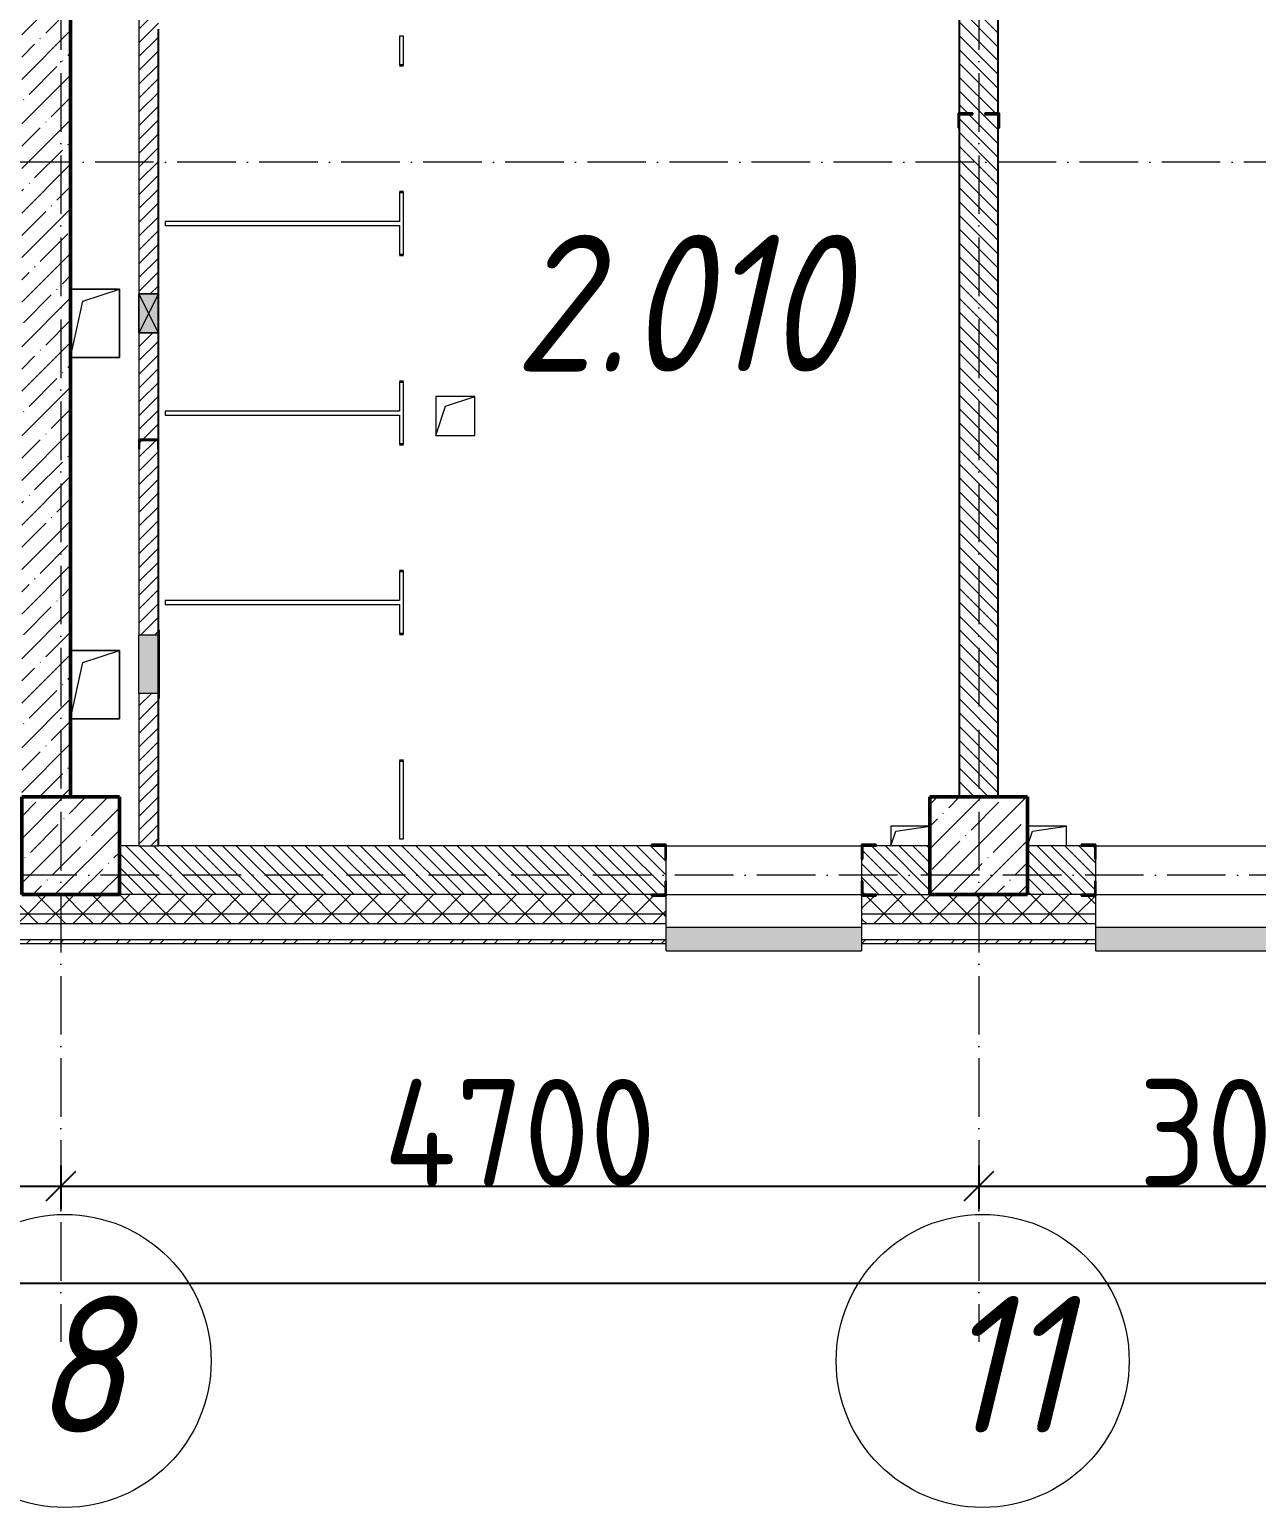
# Model space of a CAD drawing. Header units: millimetres. Extents: x -12989 to 629078, y -109036 to 555275.
# Drawn here: x 529658 to 535940, y 142829 to 150394 of the extents above; entities that cross this region are included whole.
import ezdxf

# ---------------------------------------------------------------- set-up
doc = ezdxf.new("R2010")
doc.units = ezdxf.units.MM
doc.linetypes.add('50_200_ШТРИХ_1Т_ш5_п1_п1_', pattern=[700, 500, -100, 0, -100])
for name, color, linetype, lineweight in [('A-____-____-DIMS', 7, 'Continuous', 9), ('A-DETL-GENF-OTLN', 7, 'Continuous', 9), ('A-DOOR-OPNG-MCUT', 7, 'Continuous', 35), ('A-FLOR-____-OTLN', 7, 'Continuous', 9), ('A-GENM-____-MCUT', 7, 'Continuous', 25), ('A-GENM-____-OTLN', 7, 'Continuous', 9), ('A-GENM-____-OTLN-1', 7, 'Continuous', 25), ('A-GLAZ-____-OTLN', 7, 'Continuous', 9), ('A-WALL-____-MCUT', 7, 'Continuous', 13), ('A-WALL-____-MCUT-1', 7, 'Continuous', 9), ('A-WALL-____-MCUT-2', 7, 'Continuous', 50), ('A-WALL-____-OTLN', 7, 'Continuous', 9), ('A-WALL-____-PATT-1', 7, 'Continuous', 9), ('A-WALL-FNSH-MCUT-1', 7, 'Continuous', 9), ('S-COLS-____-MCUT', 7, 'Continuous', 50), ('S-COLS-____-OTLN', 7, 'Continuous', 9), ('S-GRID-____-IDEN', 7, 'Continuous', 9), ('S-GRID-____-OTLN-1', 7, '50_200_ШТРИХ_1Т_ш5_п1_п1_', 9), ('Марки помещений', 7, 'Continuous', 9)]:
    doc.layers.add(name, color=color, linetype=linetype, lineweight=lineweight)
doc.layers.add('A-DOOR-____-OTLN-1', color=7, linetype='Continuous', lineweight=9, true_color=0xffffff)
doc.layers.add('A-GLAZ-____-OTLN-1', color=7, linetype='Continuous', lineweight=9, true_color=0xc0c0c0)
doc.styles.add('ISOCPEUR_I_2', font='isocpeui.ttf', dxfattribs={"width": 0.85, "height": 2.3})
doc.styles.add('ISOCPEUR_I_9', font='isocpeui.ttf', dxfattribs={"width": 0.9, "height": 250})
doc.styles.add('СПДС', font='isocpeur.ttf', dxfattribs={"width": 0.9})
doc.dimstyles.new('ISO-2_5_0_9К_БОЛЬШОЙ_ОСИ', dxfattribs={"dimscale": 304.8, "dimtxt": 248.995294, "dimasz": 0.492126, "dimexe": 0.393701, "dimexo": 0, "dimgap": 0, "dimtad": 1, "dimdec": 0, "dimzin": 0, "dimdsep": 46, "dimtxsty": 'ISOCPEUR_I_9', "dimblk1": 'OBLIQUE', "dimblk2": 'OBLIQUE', "dimsah": 1, "dimcen": 0.09, "dimdle": 0.393701, "dimazin": 0, "dimtfac": 1, "dimtdec": 4, "dimtix": 1, "dimtmove": 0, "dimatfit": 3, "dimfxl": 1, "dimtvp": 1, "dimtolj": 1, "dimtzin": 0, "dimarcsym": 2})
pattern_1 = [(135, (516567.8, 90784.41), (-35.35534, -35.35534), [])]
pattern_2 = [(45, (516567.8, 90784.41), (-70.71068, 70.71068), []), (135, (516567.8, 90784.41), (-70.71068, -70.71068), [])]

# ---------------------------------------------------------------- blocks, each defined once
blk = doc.blocks.new('BSC_Колонна _Прямоугольная - 500х500-V29-АР1_План отверстий 2 этажа в осях 1-64_Ю-ЯЯ')
at = {"layer": 'S-COLS-____-OTLN'}
h = blk.add_hatch(dxfattribs=at)
h.set_pattern_fill('FP_38', color=256, style=0, pattern_type=2)
h.set_pattern_definition([(45, (-17950, -55431.04), (-114.04925, 114.04925), []), (45, (-17835.95, -55431.04), (-114.04925, 114.04925), [201.613, -40.323, 3.353, -36.97])])
h.paths.add_polyline_path([(-250, -250), (250, -250), (250, 250), (-250, 250), (-250, 179.1)], flags=0)
at = {"layer": 'S-COLS-____-MCUT'}
for p, q in [((250, 250), (-250, 250)), ((-250, 250), (-250, -250)), ((250, -250), (250, 250)), ((-250, -250), (250, -250))]:
    blk.add_line(p, q, dxfattribs=at)
blk = doc.blocks.new('BSC_Колонна _Прямоугольная - 500х500-V59-АР1_План отверстий 2 этажа в осях 1-64_Ю-ЯЯ')
at = {"layer": 'S-COLS-____-OTLN'}
h = blk.add_hatch(dxfattribs=at)
h.set_pattern_fill('FP_70', color=256, style=0, pattern_type=2)
h.set_pattern_definition([(45, (-13300, -55431.04), (-114.04925, 114.04925), []), (45, (-13185.95, -55431.04), (-114.04925, 114.04925), [201.613, -40.323, 3.353, -36.97])])
h.paths.add_polyline_path([(-250, -250), (250, -250), (250, 250), (-250, 250), (-250, 179.1)], flags=0)
at = {"layer": 'S-COLS-____-MCUT'}
for p, q in [((250, 250), (-250, 250)), ((-250, 250), (-250, -250)), ((250, -250), (250, 250)), ((-250, -250), (250, -250))]:
    blk.add_line(p, q, dxfattribs=at)
blk = doc.blocks.new('DOR_ДУ_распашная__1Ст_Прямоугольная_ШЕР - Вн_650х2100h_Кабинки С_у-18405741-АР1_План отверстий 2 этажа в осях 1-64_Ю-ЯЯ')
at = {"layer": 'A-DOOR-OPNG-MCUT'}
for p, q in [((-325, -10), (-325, 10)), ((325, 10), (325, -10))]:
    blk.add_line(p, q, dxfattribs=at)
blk = doc.blocks.new('Фахверк_СКБ_Уголок - 250_2700-27497298-АР1_План отверстий 2 этажа в осях 1-64_Ю-ЯЯ')
at = {"layer": 'A-GENM-____-MCUT'}
for p, q in [((200, 181), (125, 181)), ((125, 181), (125, 106)), ((131, 106), (131, 175)), ((131, 175), (200, 175)), ((200, 175), (200, 181)), ((125, 106), (131, 106)), ((131, -6), (125, -6)), ((125, -6), (125, -81)), ((131, -75), (131, -6)), ((200, -75), (131, -75)), ((200, -81), (200, -75)), ((125, -81), (200, -81))]:
    blk.add_line(p, q, dxfattribs=at)
blk = doc.blocks.new('154_Фахверк_СКБ_Швеллер - Тип_100_3960-28331862-АР1_План отверстий 2 этажа в осях 1-64_Ю-ЯЯ')
at = {"layer": 'A-GENM-____-MCUT'}
for p, q in [((175, 50), (125, 50)), ((125, 50), (125, -50)), ((128, 47), (175, 47)), ((128, -47), (128, 47)), ((175, 47), (175, 50)), ((125, -50), (175, -50)), ((175, -47), (128, -47)), ((175, -50), (175, -47))]:
    blk.add_line(p, q, dxfattribs=at)
blk = doc.blocks.new('Фахверк_СКБ_Уголок - 200_3550-28267367-АР1_План отверстий 2 этажа в осях 1-64_Ю-ЯЯ')
at = {"layer": 'A-GENM-____-MCUT'}
for p, q in [((200, 156), (125, 156)), ((125, 156), (125, 81)), ((200, 150), (200, 156)), ((125, 81), (131, 81)), ((131, 81), (131, 150)), ((131, 150), (200, 150)), ((131, 19), (125, 19)), ((125, 19), (125, -56)), ((131, -50), (131, 19)), ((125, -56), (200, -56)), ((200, -50), (131, -50)), ((200, -56), (200, -50))]:
    blk.add_line(p, q, dxfattribs=at)
blk = doc.blocks.new('AR_Отверстие Ниша - Лючок-32402465-АР1_План отверстий 2 этажа в осях 1-64_Ю-ЯЯ')
at = {"layer": 'A-GLAZ-____-OTLN'}
blk.add_hatch(color=256, dxfattribs=at).paths.add_polyline_path([(150, 50), (-150, 50), (-150, -50), (150, -50)], flags=0)
for p, q in [((-150, 50), (150, 50)), ((-150, -50), (-150, 50)), ((150, 50), (150, -50)), ((150, -50), (-150, -50))]:
    blk.add_line(p, q, dxfattribs=at)
blk = doc.blocks.new('Л_Общий_Лючок - Лючок-29759562-АР1_План отверстий 2 этажа в осях 1-64_Ю-ЯЯ')
at = {"layer": 'A-GLAZ-____-OTLN-1'}
blk.add_hatch(color=256, dxfattribs=at).paths.add_polyline_path([(-24, -6), (324, -6), (324, 0), (-24, 0)], flags=0)
at = {"layer": 'A-GLAZ-____-OTLN'}
for p, q in [((-24, 0), (-24, -6)), ((324, 0), (324, -6)), ((-24, -6), (324, -6))]:
    blk.add_line(p, q, dxfattribs=at)
blk = doc.blocks.new('AR_Отверстие прямоугольное _в стене_ - AR_Отверстие прямоугольное _в стене__ВК-32402434-АР1_План отверстий 2 этажа в осях 1-64_Ю-ЯЯ')
at = {"layer": 'A-GLAZ-____-OTLN'}
blk.add_hatch(color=256, dxfattribs=at).paths.add_polyline_path([(100, 50), (-100, 50), (-100, -50), (100, -50)], flags=0)
at = {"layer": 'A-DETL-GENF-OTLN'}
for p, q in [((-100, -50), (-100, 50)), ((-100, 50), (100, 50)), ((100, 50), (-100, -50)), ((-100, 50), (100, -50)), ((100, 50), (-100, 50)), ((-100, 50), (-100, -50)), ((100, 50), (100, -50)), ((100, -50), (100, 50)), ((100, -50), (-100, -50)), ((-100, -50), (100, -50))]:
    blk.add_line(p, q, dxfattribs=at)
blk = doc.blocks.new('AR_Отверстие прямоугольное _в плите_ - AR_Отверстие прямоугольное _в плите_-V156-АР1_План отверстий 2 этажа в осях 1-64_Ю-ЯЯ')
at = {"layer": 'A-GENM-____-OTLN'}
for p, q in [((125, 175), (-125, 175)), ((-62.5, 112.5), (125, 175)), ((125, -175), (125, 175)), ((-125, -175), (-62.5, 112.5)), ((-125, -175), (125, -175))]:
    blk.add_line(p, q, dxfattribs=at)
blk = doc.blocks.new('AR_Отверстие прямоугольное _в плите_ - AR_Отверстие прямоугольное _в плите_-30459207-АР1_План отверстий 2 этажа в осях 1-64_Ю-ЯЯ')
at = {"layer": 'A-GENM-____-OTLN'}
for p, q in [((100, 100), (-100, 100)), ((-100, 100), (-100, -100)), ((-50, 50), (100, 100)), ((100, -100), (100, 100)), ((-100, -100), (-50, 50)), ((-100, -100), (100, -100))]:
    blk.add_line(p, q, dxfattribs=at)
blk = doc.blocks.new('AR_Отверстие прямоугольное _в плите_ - AR_Отверстие прямоугольное _в плите_-30510746-АР1_План отверстий 2 этажа в осях 1-64_Ю-ЯЯ')
at = {"layer": 'A-GENM-____-OTLN'}
for p, q in [((100, 50), (-100, 50)), ((-100, 50), (-100, -50)), ((-100, -50), (-75, 25)), ((-75, 25), (100, 50))]:
    blk.add_line(p, q, dxfattribs=at)
blk = doc.blocks.new('AR_Отверстие прямоугольное _в плите_ - AR_Отверстие прямоугольное _в плите_-V167-АР1_План отверстий 2 этажа в осях 1-64_Ю-ЯЯ')
at = {"layer": 'A-GENM-____-OTLN'}
for p, q in [((100, 50), (-100, 50)), ((-100, -50), (-75, 25)), ((-75, 25), (100, 50)), ((100, -50), (100, 50))]:
    blk.add_line(p, q, dxfattribs=at)
blk = doc.blocks.new('Отлив_СКБ - Отлив витража_120_НВФ-31885283-АР1_План отверстий 2 этажа в осях 1-64_Ю-ЯЯ')
at = {"layer": 'A-GLAZ-____-OTLN-1'}
for points in [[(426.1, -2), (1000, -2), (1000, 0), (0, 0), (0, -2)], [(426.1, -120), (1000, -120), (1000, -2), (0, -2), (0, -120)]]:
    blk.add_hatch(color=256, dxfattribs=at).paths.add_polyline_path(points, flags=0)
at = {"layer": 'A-GLAZ-____-OTLN'}
for p, q in [((0, 0), (1000, 0)), ((1000, -2), (0, -2)), ((0, -120), (0, -83)), ((0, -120), (1000, -120)), ((1000, -83), (1000, -120))]:
    blk.add_line(p, q, dxfattribs=at)
blk = doc.blocks.new('Отлив_СКБ - Отлив витража_120_НВФ-31885687-АР1_План отверстий 2 этажа в осях 1-64_Ю-ЯЯ')
at = {"layer": 'A-GLAZ-____-OTLN-1'}
for points in [[(0, 0), (0, -2), (1800, -2), (1800, 0), (1023.3, 0)], [(0, -83), (0, -120), (1800, -120), (1800, -2), (0, -2), (0, -63)]]:
    blk.add_hatch(color=256, dxfattribs=at).paths.add_polyline_path(points, flags=0)
at = {"layer": 'A-GLAZ-____-OTLN'}
for p, q in [((0, 0), (1800, 0)), ((1800, -2), (0, -2)), ((0, -120), (0, -83)), ((0, -120), (1800, -120)), ((1800, -83), (1800, -120))]:
    blk.add_line(p, q, dxfattribs=at)
blk = doc.blocks.new('Ось сетки - Круг_Ø6_00__ISO-2_5_0_9K_-25732049-АР1_План отверстий 3 этажа в осях 1-64_Ю-ЯЯ')
at = {"layer": 'S-GRID-____-IDEN'}
blk.add_circle((0, 0), 3, dxfattribs=at)
blk = doc.blocks.new('_Oblique')
at = {"color": 0, "linetype": 'ByBlock', "lineweight": -2}
blk.add_line((-0.5, -0.5), (0.5, 0.5), dxfattribs=at)
blk = doc.blocks.new('*D2961')
at = {"layer": 'A-____-____-DIMS', "color": 0, "lineweight": -2, "transparency": 16777216}
for p, q in [((293620.7, -33068.9), (293620.7, -33295)), ((297020.7, -33068.9), (297020.7, -33295)), ((293500.7, -33175), (297140.7, -33175))]:
    blk.add_line(p, q, dxfattribs=at)
at = {"layer": 'Defpoints', "color": 0, "transparency": 16777216}
for p in [(293620.7, -33068.9), (297020.7, -33068.9), (297020.7, -33175)]:
    blk.add_point(p, dxfattribs=at)
at = {"layer": 'A-____-____-DIMS', "color": 0, "lineweight": -2, "transparency": 16777216, "xscale": 150, "yscale": 150, "zscale": 150, "rotation": 180}
blk.add_blockref('_Oblique', (293620.7, -33175), dxfattribs=at)
at = {"layer": 'A-____-____-DIMS', "color": 0, "lineweight": -2, "transparency": 16777216, "xscale": 150, "yscale": 150, "zscale": 150}
blk.add_blockref('_Oblique', (297020.7, -33175), dxfattribs=at)
at = {"layer": 'A-____-____-DIMS', "color": 0, "transparency": 16777216, "insert": (295320.7, -32900.7), "char_height": 548.64, "attachment_point": 5, "style": 'СПДС'}
blk.add_mtext('\\A1;3400', dxfattribs=at)
blk = doc.blocks.new('*D2962')
at = {"layer": 'A-____-____-DIMS', "color": 0, "lineweight": -2, "transparency": 16777216}
for p, q in [((297020.7, -33068.9), (297020.7, -33295)), ((301720.7, -33068.9), (301720.7, -33295)), ((296900.7, -33175), (301840.7, -33175))]:
    blk.add_line(p, q, dxfattribs=at)
at = {"layer": 'Defpoints', "color": 0, "transparency": 16777216}
for p in [(297020.7, -33068.9), (301720.7, -33068.9), (301720.7, -33175)]:
    blk.add_point(p, dxfattribs=at)
at = {"layer": 'A-____-____-DIMS', "color": 0, "lineweight": -2, "transparency": 16777216, "xscale": 150, "yscale": 150, "zscale": 150, "rotation": 180}
blk.add_blockref('_Oblique', (297020.7, -33175), dxfattribs=at)
at = {"layer": 'A-____-____-DIMS', "color": 0, "lineweight": -2, "transparency": 16777216, "xscale": 150, "yscale": 150, "zscale": 150}
blk.add_blockref('_Oblique', (301720.7, -33175), dxfattribs=at)
at = {"layer": 'A-____-____-DIMS', "color": 0, "transparency": 16777216, "insert": (299370.7, -32900.7), "char_height": 548.64, "attachment_point": 5, "style": 'СПДС'}
blk.add_mtext('\\A1;4700', dxfattribs=at)
blk = doc.blocks.new('*D2963')
at = {"layer": 'A-____-____-DIMS', "color": 0, "lineweight": -2, "transparency": 16777216}
for p, q in [((301720.7, -33068.9), (301720.7, -33295)), ((304720.7, -33068.9), (304720.7, -33295)), ((301600.7, -33175), (304840.7, -33175))]:
    blk.add_line(p, q, dxfattribs=at)
at = {"layer": 'Defpoints', "color": 0, "transparency": 16777216}
for p in [(301720.7, -33068.9), (304720.7, -33068.9), (304720.7, -33175)]:
    blk.add_point(p, dxfattribs=at)
at = {"layer": 'A-____-____-DIMS', "color": 0, "lineweight": -2, "transparency": 16777216, "xscale": 150, "yscale": 150, "zscale": 150, "rotation": 180}
blk.add_blockref('_Oblique', (301720.7, -33175), dxfattribs=at)
at = {"layer": 'A-____-____-DIMS', "color": 0, "lineweight": -2, "transparency": 16777216, "xscale": 150, "yscale": 150, "zscale": 150}
blk.add_blockref('_Oblique', (304720.7, -33175), dxfattribs=at)
at = {"layer": 'A-____-____-DIMS', "color": 0, "transparency": 16777216, "insert": (303220.7, -32900.7), "char_height": 548.64, "attachment_point": 5, "style": 'СПДС'}
blk.add_mtext('\\A1;3000', dxfattribs=at)
blk = doc.blocks.new('*D2979')
at = {"layer": 'A-____-____-DIMS', "color": 0, "lineweight": -2, "transparency": 16777216}
for p, q in [((281420.7, -33565.7), (281420.7, -33791.8)), ((354820.7, -33565.7), (354820.7, -33791.8)), ((281300.7, -33671.8), (354940.7, -33671.8))]:
    blk.add_line(p, q, dxfattribs=at)
at = {"layer": 'Defpoints', "color": 0, "transparency": 16777216}
for p in [(281420.7, -33565.7), (354820.7, -33565.7), (354820.7, -33671.8)]:
    blk.add_point(p, dxfattribs=at)
at = {"layer": 'A-____-____-DIMS', "color": 0, "lineweight": -2, "transparency": 16777216, "xscale": 150, "yscale": 150, "zscale": 150, "rotation": 180}
blk.add_blockref('_Oblique', (281420.7, -33671.8), dxfattribs=at)
at = {"layer": 'A-____-____-DIMS', "color": 0, "lineweight": -2, "transparency": 16777216, "xscale": 150, "yscale": 150, "zscale": 150}
blk.add_blockref('_Oblique', (354820.7, -33671.8), dxfattribs=at)
at = {"layer": 'A-____-____-DIMS', "color": 0, "transparency": 16777216, "insert": (318120.7, -33397.5), "char_height": 548.64, "attachment_point": 5, "style": 'СПДС'}
blk.add_mtext('\\A1;73400', dxfattribs=at)
blk = doc.blocks.new('3эт')
at = {"layer": 'S-GRID-____-OTLN-1', "color": 251, "ltscale": 0.6, "true_color": 0x636466}
for p, q in [((297020.7, 4029.4), (297020.7, -33971.9)), ((301720.7, 4029.4), (301720.7, -33971.9)), ((359250.7, -27932.4), (279101.9, -27932.4)), ((387845.1, -31582.4), (279101.9, -31582.4))]:
    blk.add_line(p, q, dxfattribs=at)
at = {"layer": 'S-GRID-____-IDEN', "xscale": 250, "yscale": 250, "zscale": 99.99999999999993, "rotation": 180}
for p in [(297040.6, -34069.4), (301740.6, -34069.4)]:
    blk.add_blockref('Ось сетки - Круг_Ø6_00__ISO-2_5_0_9K_-25732049-АР1_План отверстий 3 этажа в осях 1-64_Ю-ЯЯ', p, dxfattribs=at)
at = {"layer": 'S-GRID-____-IDEN', "char_height": 700, "attachment_point": 1, "style": 'ISOCPEUR_I_9'}
for s, insert, width in [('\\fISOCPEUR|b0|i1|c204|p34|;\\W.9;8', (296872.4, -33737), 202.025), ('11', (301536.8, -33737), 288.607)]:
    blk.add_mtext(s, dxfattribs=dict(at, insert=insert, width=width))
at = {"layer": 'A-____-____-DIMS'}
for base, p1, p2, override, picture, middle in [((297020.7, -33175), (293620.7, -33068.9), (297020.7, -33068.9), {"dimtxt": 1.8, "dimpost": '<>', "dimtxsty": 'СПДС', "dimfxl": 3400}, '*D2961', (295320.7, -32900.7)), ((301720.7, -33175), (297020.7, -33068.9), (301720.7, -33068.9), {"dimtxt": 1.8, "dimpost": '<>', "dimtxsty": 'СПДС', "dimfxl": 4700}, '*D2962', (299370.7, -32900.7)), ((304720.7, -33175), (301720.7, -33068.9), (304720.7, -33068.9), {"dimtxt": 1.8, "dimpost": '<>', "dimtxsty": 'СПДС', "dimfxl": 3000}, '*D2963', (303220.7, -32900.7)), ((354820.7, -33671.8), (281420.7, -33565.7), (354820.7, -33565.7), {"dimtxt": 1.8, "dimpost": '<>', "dimtxsty": 'СПДС', "dimfxl": 73400}, '*D2979', (318120.7, -33397.5))]:
    dim = blk.add_linear_dim(base=base, p1=p1, p2=p2, dimstyle='ISO-2_5_0_9К_БОЛЬШОЙ_ОСИ', override=override, dxfattribs=at)
    dim.commit()
    dim.dimension.update_dxf_attribs({"geometry": picture, "text_midpoint": middle})

msp = doc.modelspace()

# ---------------------------------------------------------------- hatches: boundary and pattern name
at = {"layer": 'A-WALL-____-PATT-1'}
h = msp.add_hatch(dxfattribs=at)
h.set_pattern_fill('FP_13', color=256, style=0, pattern_type=2)
h.set_pattern_definition([(45, (516567.8, 90784.41), (-114.04925, 114.04925), []), (45, (516681.85, 90784.41), (-114.04925, 114.04925), [201.612, -40.322, 3.353, -36.97])])
h.paths.add_polyline_path([(529617.7976, 146465.4504), (529867.7976, 146465.4504), (529867.7976, 153965.4504), (529617.7976, 153965.4504), (529617.7976, 148009.0003)], flags=0)
h = msp.add_hatch(dxfattribs=at)
h.set_pattern_fill('FP_5', color=256, style=0, pattern_type=2)
h.set_pattern_definition([(45, (516567.8, 90784.41), (-35.35534, 35.35534), [])])
h.paths.add_polyline_path([(530317.7976, 146215.4504), (530317.7976, 146995.4504), (530217.7976, 146995.4504), (530217.7976, 146215.4504)], flags=0)
h.paths.add_polyline_path([(530217.7976, 147295.4504), (530317.7976, 147295.4504), (530317.7976, 148245.4504), (530314.7976, 148245.4504), (530314.7976, 148292.4504), (530220.7976, 148292.4504), (530220.7976, 148245.4504), (530217.7976, 148245.4504), (530217.7976, 148009.0003)], flags=0)
h.paths.add_polyline_path([(530267.5584, 148295.4504), (530317.7976, 148295.4504), (530317.7976, 148840.4504), (530217.7976, 148840.4504), (530217.7976, 148295.4504), (530220.7976, 148295.4504)], flags=0)
h.paths.add_polyline_path([(530285.3814, 149040.4504), (530317.7976, 149040.4504), (530317.7976, 153765.4504), (530217.7976, 153765.4504), (530217.7976, 149040.4504)], flags=0)
h = msp.add_hatch(dxfattribs=at)
h.set_pattern_fill('FP_6', color=256, style=0, pattern_type=2)
h.set_pattern_definition(pattern_1)
h.paths.add_polyline_path([(534417.7976, 146465.4504), (534617.7976, 146465.4504), (534617.7976, 149959.4504), (534548.7976, 149959.4504), (534548.7976, 149965.4504), (534617.7976, 149965.4504), (534617.7976, 153465.4504), (534417.7976, 153465.4504), (534417.7976, 149965.4504), (534486.7976, 149965.4504), (534486.7976, 149959.4504), (534417.7976, 149959.4504), (534417.7976, 148009.0003)], flags=0)
h = msp.add_hatch(dxfattribs=at)
h.set_pattern_fill('FP_6', color=256, style=0, pattern_type=2)
h.set_pattern_definition(pattern_1)
h.paths.add_polyline_path([(533923.7976, 145965.4504), (534267.7976, 145965.4504), (534267.7976, 146215.4504), (533923.7976, 146215.4504), (533923.7976, 146146.4504), (533917.7976, 146146.4504), (533917.7976, 146034.4504), (533923.7976, 146034.4504), (533923.7976, 145969.7361)], flags=0)
h.paths.add_polyline_path([(532460.1225, 145965.4504), (532911.7976, 145966.0273), (532911.7976, 146034.4504), (532917.7976, 146034.4504), (532917.7976, 146146.4504), (532911.7976, 146146.4504), (532911.7976, 146215.4504), (530117.7976, 146215.4504), (530117.7976, 145965.4504), (530692.6218, 145965.4504)], flags=0)
h = msp.add_hatch(dxfattribs=at)
h.set_pattern_fill('FP_6', color=256, style=0, pattern_type=2)
h.set_pattern_definition(pattern_1)
h.paths.add_polyline_path([(536923.7976, 145965.4504), (537267.7976, 145965.4504), (537267.7976, 146215.4504), (536923.7976, 146215.4504), (536923.7976, 146146.4504), (536917.7976, 146146.4504), (536917.7976, 146034.4504), (536923.7976, 146034.4504)], flags=0)
h.paths.add_polyline_path([(535111.3735, 145965.4504), (535111.7976, 145965.4504), (535111.7976, 146034.4504), (535117.7976, 146034.4504), (535117.7976, 146146.4504), (535111.7976, 146146.4504), (535111.3735, 146215.4504), (534767.7976, 146215.4504), (534767.7976, 145965.4504), (535042.7976, 145965.4504)], flags=0)
h = msp.add_hatch(dxfattribs=at)
h.set_pattern_fill('FP_1', color=256, style=0, pattern_type=2)
h.set_pattern_definition(pattern_2)
h.paths.add_polyline_path([(590787.6446, 145865.4504), (590867.7976, 145865.4504), (590867.7976, 145965.4504), (584517.7976, 145965.4504), (584517.7976, 145865.4504), (587252.6432, 145865.4504)], flags=0)
h.paths.add_polyline_path([(581567.7976, 145865.4504), (583517.7976, 145865.4504), (583517.7976, 145965.4504), (581642.7976, 145965.4504), (581642.7976, 145959.4504), (581567.7976, 145959.4504)], flags=0)
h.paths.add_polyline_path([(580567.7976, 145865.4504), (580567.7976, 145959.4504), (580492.7976, 145959.4504), (580492.7976, 145965.4504), (579542.7976, 145965.4504), (579542.7976, 145959.4504), (579467.7976, 145959.4504), (579467.7976, 145865.4504), (580182.6405, 145865.4504)], flags=0)
h.paths.add_polyline_path([(576647.6392, 145865.4504), (577667.7976, 145865.4504), (577667.7976, 145959.4504), (577592.7976, 145959.4504), (577592.7976, 145965.4504), (576542.7976, 145965.4504), (576542.7976, 145959.4504), (576467.7976, 145959.4504), (576467.7976, 145865.4504), (576542.7976, 145865.4504)], flags=0)
h.paths.add_polyline_path([(574667.7976, 145865.4504), (574667.7976, 145959.4504), (574592.7976, 145959.4504), (574592.7976, 145965.4504), (573542.7976, 145965.4504), (573542.7976, 145959.4504), (573467.7976, 145959.4504), (573467.7976, 145865.4504), (573996.3882, 145865.4504)], flags=0)
h.paths.add_polyline_path([(570903.262, 145865.4504), (571667.7976, 145865.4504), (571667.7976, 145959.4504), (571592.7976, 145959.4504), (571592.7976, 145965.4504), (570542.7976, 145965.4504), (570542.7976, 145959.4504), (570467.7976, 145959.4504), (570467.7976, 145865.4504), (570817.7976, 145865.4504)], flags=0)
h.paths.add_polyline_path([(568592.7976, 145865.4504), (568667.7976, 145865.4504), (568667.7976, 145959.4504), (568592.7976, 145959.4504), (568592.7976, 145965.4504), (567542.7976, 145965.4504), (567542.7976, 145959.4504), (567467.7976, 145959.4504), (567467.7976, 145865.4504), (567810.1359, 145865.4504)], flags=0)
h.paths.add_polyline_path([(564467.7976, 145865.4504), (565667.7976, 145865.4504), (565667.7976, 145959.4504), (565592.7976, 145959.4504), (565592.7976, 145965.4504), (564542.7976, 145965.4504), (564542.7976, 145959.4504), (564467.7976, 145959.4504)], flags=0)
h.paths.add_polyline_path([(559042.7976, 145865.4504), (559117.7976, 145865.4504), (559117.7976, 145959.4504), (559042.7976, 145959.4504), (559042.7976, 145965.4504), (557992.7976, 145965.4504), (557992.7976, 145959.4504), (557917.7976, 145959.4504), (557917.7976, 145865.4504), (558972.6325, 145865.4504)], flags=0)
h.paths.add_polyline_path([(560992.7976, 145865.4504), (562667.7976, 145865.4504), (562667.7976, 145959.4504), (562592.7976, 145959.4504), (562592.7976, 145965.4504), (560992.7976, 145965.4504), (560992.7976, 145959.4504), (560917.7976, 145959.4504), (560917.7976, 145865.4504)], flags=0)
h.paths.add_polyline_path([(556042.7976, 145865.4504), (556117.7976, 145865.4504), (556117.7976, 145959.4504), (556042.7976, 145959.4504), (556042.7976, 145965.4504), (554992.7976, 145965.4504), (554992.7976, 145959.4504), (554917.7976, 145959.4504), (554917.7976, 145865.4504), (555767.7976, 145865.4504)], flags=0)
h.paths.add_polyline_path([(553117.7976, 145865.4504), (553117.7976, 145959.4504), (553042.7976, 145959.4504), (553042.7976, 145965.4504), (551992.7976, 145965.4504), (551992.7976, 145959.4504), (551917.7976, 145959.4504), (551917.7976, 145865.4504), (552786.3802, 145865.4504)], flags=0)
h.paths.add_polyline_path([(548917.7976, 145865.4504), (550117.7976, 145865.4504), (550117.7976, 145959.4504), (550042.7976, 145959.4504), (550042.7976, 145965.4504), (548992.7976, 145965.4504), (548992.7976, 145959.4504), (548917.7976, 145959.4504)], flags=0)
h.paths.add_polyline_path([(547117.7976, 145865.4504), (547117.7976, 145959.4504), (547042.7976, 145959.4504), (547042.7976, 145965.4504), (545992.7976, 145965.4504), (545992.7976, 145959.4504), (545917.7976, 145959.4504), (545917.7976, 145865.4504), (547042.7976, 145865.4504)], flags=0)
h.paths.add_polyline_path([(543267.7976, 145865.4504), (544117.7976, 145865.4504), (544117.7976, 145959.4504), (544042.7976, 145959.4504), (544042.7976, 145965.4504), (542992.7976, 145965.4504), (542992.7976, 145959.4504), (542917.7976, 145959.4504), (542917.7976, 145865.4504), (543065.1265, 145865.4504)], flags=0)
h.paths.add_polyline_path([(541117.7976, 145865.4504), (541117.7976, 145959.4504), (541042.7976, 145959.4504), (541042.7976, 145965.4504), (539992.7976, 145965.4504), (539992.7976, 145959.4504), (539917.7976, 145959.4504), (539917.7976, 145865.4504), (540413.8755, 145865.4504)], flags=0)
h.paths.add_polyline_path([(538117.7976, 145865.4504), (538117.7976, 145959.4504), (538042.7976, 145959.4504), (538042.7976, 145965.4504), (536992.7976, 145965.4504), (536992.7976, 145959.4504), (536917.7976, 145959.4504), (536917.7976, 145865.4504), (538042.7976, 145865.4504)], flags=0)
h.paths.add_polyline_path([(535117.7976, 145865.4504), (535117.7976, 145959.4504), (535042.7976, 145959.4504), (535042.7976, 145965.4504), (533992.7976, 145965.4504), (533992.7976, 145959.4504), (533917.7976, 145959.4504), (533917.7976, 145865.4504), (535111.3735, 145865.4504)], flags=0)
h.paths.add_polyline_path([(532917.7976, 145865.4504), (532917.7976, 145959.4504), (532842.7976, 145959.4504), (532842.7976, 145965.4504), (523117.7976, 145965.4504), (523117.7976, 145865.4504), (532460.1225, 145865.4504)], flags=0)
h.paths.add_polyline_path([(522117.7976, 145865.4504), (522117.7976, 145965.4504), (514117.7976, 145965.4504), (514117.7976, 145865.4504), (520087.6178, 145865.4504)], flags=0)
h = msp.add_hatch(dxfattribs=at)
h.set_pattern_fill('FP_1', color=256, style=0, pattern_type=2)
h.set_pattern_definition(pattern_2)
h.paths.add_polyline_path([(590867.7976, 145815.4504), (590867.7976, 145865.4504), (584517.7976, 145865.4504), (584517.7976, 145815.4504), (590787.6446, 145815.4504)], flags=0)
h.paths.add_polyline_path([(583517.7976, 145815.4504), (583517.7976, 145865.4504), (581567.7976, 145865.4504), (581567.7976, 145815.4504), (581950.1412, 145815.4504)], flags=0)
h.paths.add_polyline_path([(580567.7976, 145815.4504), (580567.7976, 145865.4504), (579467.7976, 145865.4504), (579467.7976, 145815.4504), (580182.6405, 145815.4504)], flags=0)
h.paths.add_polyline_path([(577667.7976, 145815.4504), (577667.7976, 145865.4504), (576467.7976, 145865.4504), (576467.7976, 145815.4504), (576647.6392, 145815.4504)], flags=0)
h.paths.add_polyline_path([(574667.7976, 145815.4504), (574667.7976, 145865.4504), (573467.7976, 145865.4504), (573467.7976, 145815.4504), (573996.3882, 145815.4504)], flags=0)
h.paths.add_polyline_path([(571667.7976, 145815.4504), (571667.7976, 145865.4504), (570467.7976, 145865.4504), (570467.7976, 145815.4504), (571345.1372, 145815.4504)], flags=0)
h.paths.add_polyline_path([(567467.7976, 145815.4504), (568667.7976, 145815.4504), (568667.7976, 145865.4504), (567467.7976, 145865.4504)], flags=0)
h.paths.add_polyline_path([(565158.8849, 145815.4504), (565667.7976, 145815.4504), (565667.7976, 145865.4504), (564467.7976, 145865.4504), (564467.7976, 145815.4504)], flags=0)
h.paths.add_polyline_path([(560917.7976, 145815.4504), (562667.7976, 145815.4504), (562667.7976, 145865.4504), (560917.7976, 145865.4504)], flags=0)
h.paths.add_polyline_path([(557917.7976, 145815.4504), (559117.7976, 145815.4504), (559117.7976, 145865.4504), (557917.7976, 145865.4504)], flags=0)
h.paths.add_polyline_path([(556117.7976, 145815.4504), (556117.7976, 145865.4504), (554917.7976, 145865.4504), (554917.7976, 145815.4504), (555437.6312, 145815.4504)], flags=0)
h.paths.add_polyline_path([(550117.7976, 145815.4504), (550117.7976, 145865.4504), (548917.7976, 145865.4504), (548917.7976, 145815.4504)], flags=0)
h.paths.add_polyline_path([(551917.7976, 145815.4504), (553117.7976, 145815.4504), (553117.7976, 145865.4504), (551917.7976, 145865.4504)], flags=0)
h.paths.add_polyline_path([(547117.7976, 145815.4504), (547117.7976, 145865.4504), (545917.7976, 145865.4504), (545917.7976, 145815.4504), (546600.1279, 145815.4504)], flags=0)
h.paths.add_polyline_path([(544117.7976, 145815.4504), (544117.7976, 145865.4504), (542917.7976, 145865.4504), (542917.7976, 145815.4504), (543948.8769, 145815.4504)], flags=0)
h.paths.add_polyline_path([(539917.7976, 145815.4504), (541117.7976, 145815.4504), (541117.7976, 145865.4504), (539917.7976, 145865.4504)], flags=0)
h.paths.add_polyline_path([(538117.7976, 145815.4504), (538117.7976, 145865.4504), (536917.7976, 145865.4504), (536917.7976, 145815.4504), (537762.6245, 145815.4504)], flags=0)
h.paths.add_polyline_path([(535111.3735, 145815.4504), (535117.7976, 145815.4504), (535117.7976, 145865.4504), (533917.7976, 145865.4504), (533917.7976, 145815.4504), (534227.6232, 145815.4504)], flags=0)
h.paths.add_polyline_path([(532917.7976, 145815.4504), (532917.7976, 145865.4504), (523117.7976, 145865.4504), (523117.7976, 145815.4504), (532460.1225, 145815.4504)], flags=0)
h.paths.add_polyline_path([(522117.7976, 145815.4504), (522117.7976, 145865.4504), (514017.7976, 145865.4504), (514017.7976, 145815.4504), (520087.6178, 145815.4504)], flags=0)
h = msp.add_hatch(dxfattribs=at)
h.set_pattern_fill('FP_3', color=256, style=0, pattern_type=2)
h.set_pattern_definition([(45, (516567.8, 90784.41), (-85.53659, 85.53659), []), (45, (516624.82, 90784.41), (-85.53659, 85.53659), [])])
h.paths.add_polyline_path([(561782.7976, 145715.4504), (561782.7976, 145735.4504), (560917.7976, 145735.4504), (560917.7976, 145715.4504), (561623.8835, 145715.4504)], flags=0)
h.paths.add_polyline_path([(558972.6325, 145715.4504), (559117.7976, 145715.4504), (559117.7976, 145735.4504), (557917.7976, 145735.4504), (557917.7976, 145715.4504)], flags=0)
h.paths.add_polyline_path([(555437.6312, 145715.4504), (556117.7976, 145715.4504), (556117.7976, 145735.4504), (554917.7976, 145735.4504), (554917.7976, 145715.4504)], flags=0)
h.paths.add_polyline_path([(553117.7976, 145715.4504), (553117.7976, 145735.4504), (551917.7976, 145735.4504), (551917.7976, 145715.4504), (552786.3802, 145715.4504)], flags=0)
h.paths.add_polyline_path([(550117.7976, 145715.4504), (550117.7976, 145735.4504), (548917.7976, 145735.4504), (548917.7976, 145715.4504)], flags=0)
h.paths.add_polyline_path([(547117.7976, 145715.4504), (547117.7976, 145735.4504), (545917.7976, 145735.4504), (545917.7976, 145715.4504), (546600.1279, 145715.4504)], flags=0)
h.paths.add_polyline_path([(543948.8769, 145715.4504), (544117.7976, 145715.4504), (544117.7976, 145735.4504), (542917.7976, 145735.4504), (542917.7976, 145715.4504), (543065.1265, 145715.4504)], flags=0)
h.paths.add_polyline_path([(541117.7976, 145715.4504), (541117.7976, 145735.4504), (539917.7976, 145735.4504), (539917.7976, 145715.4504), (540413.8755, 145715.4504)], flags=0)
h.paths.add_polyline_path([(537762.6245, 145715.4504), (538117.7976, 145715.4504), (538117.7976, 145735.4504), (536917.7976, 145735.4504), (536917.7976, 145715.4504)], flags=0)
h.paths.add_polyline_path([(533917.7976, 145715.4504), (535117.7976, 145715.4504), (535117.7976, 145735.4504), (533917.7976, 145735.4504)], flags=0)
h.paths.add_polyline_path([(532917.7976, 145715.4504), (532917.7976, 145735.4504), (523117.7976, 145735.4504), (523117.7976, 145715.4504), (532460.1225, 145715.4504)], flags=0)
h.paths.add_polyline_path([(522117.7976, 145715.4504), (522117.7976, 145735.4504), (513887.7976, 145735.4504), (513887.7976, 145715.4504), (520087.6178, 145715.4504)], flags=0)

# ---------------------------------------------------------------- linework, layer by layer
for points in [[(534417.7976, 153465.4504), (534417.7976, 146465.4504)], [(534617.7976, 146465.4504), (534617.7976, 153265.4504)], [(530317.7976, 146215.4504), (530317.7976, 150395.4504)]]:
    msp.add_lwpolyline(points)
at = {"layer": 'A-FLOR-____-OTLN'}
for p, q in [((529867.7976, 149065.4504), (530117.7976, 149065.4504)), ((530117.7976, 149065.4504), (530117.7976, 148715.4504)), ((530117.7976, 148715.4504), (529867.7976, 148715.4504)), ((529867.7976, 147215.4504), (530117.7976, 147215.4504)), ((530117.7976, 147215.4504), (530117.7976, 146865.4504)), ((530117.7976, 146865.4504), (529867.7976, 146865.4504))]:
    msp.add_line(p, q, dxfattribs=at)
at = {"layer": 'A-WALL-____-MCUT'}
for p, q in [((534417.7976, 153465.4504), (534417.7976, 149965.4504)), ((534617.7976, 149965.4504), (534617.7976, 153465.4504)), ((534417.7976, 149890.4504), (534417.7976, 146465.4504)), ((534617.7976, 146465.4504), (534617.7976, 149890.4504)), ((530217.7976, 146215.4504), (530117.7976, 146215.4504)), ((530217.7976, 146215.4504), (530317.7976, 146215.4504)), ((532842.7976, 146215.4504), (530317.7976, 146215.4504)), ((534267.7976, 146215.4504), (533992.7976, 146215.4504)), ((535042.7976, 146215.4504), (534767.7976, 146215.4504)), ((532917.7976, 146034.4504), (532917.7976, 146146.4504)), ((533917.7976, 146146.4504), (533917.7976, 146034.4504)), ((535117.7976, 146034.4504), (535117.7976, 146146.4504)), ((532842.7976, 145965.4504), (530117.7976, 145965.4504)), ((532917.7976, 145735.4504), (532917.7976, 145959.4504)), ((533917.7976, 145959.4504), (533917.7976, 145735.4504)), ((533992.7976, 145965.4504), (534267.7976, 145965.4504)), ((535117.7976, 145735.4504), (535117.7976, 145959.4504)), ((523117.7976, 145735.4504), (532917.7976, 145735.4504)), ((533917.7976, 145735.4504), (535117.7976, 145735.4504))]:
    msp.add_line(p, q, dxfattribs=at)
at = {"layer": 'A-WALL-____-MCUT-1'}
for p, q in [((535042.7976, 145965.4504), (534767.7976, 145965.4504)), ((532917.7976, 145865.4504), (523117.7976, 145865.4504)), ((535117.7976, 145865.4504), (533917.7976, 145865.4504)), ((532917.7976, 145815.4504), (523117.7976, 145815.4504)), ((535117.7976, 145815.4504), (533917.7976, 145815.4504))]:
    msp.add_line(p, q, dxfattribs=at)
at = {"layer": 'A-WALL-____-MCUT-2'}
msp.add_line((529867.7976, 146465.4504), (529867.7976, 153965.4504), dxfattribs=at)
at = {"layer": 'A-WALL-____-OTLN'}
for p, q in [((532917.7976, 146215.4504), (533917.7976, 146215.4504)), ((535117.7976, 146215.4504), (536917.7976, 146215.4504)), ((532917.7976, 145965.4504), (533917.7976, 145965.4504)), ((535117.7976, 145965.4504), (536917.7976, 145965.4504))]:
    msp.add_line(p, q, dxfattribs=at)
at = {"layer": 'A-WALL-FNSH-MCUT-1'}
for p, q in [((530217.7976, 153765.4504), (530217.7976, 149040.4504)), ((530317.7976, 149040.4504), (530317.7976, 150395.4504)), ((531572.7976, 150360.4504), (531552.7976, 150360.4504)), ((531552.7976, 150360.4504), (531552.7976, 150210.4504)), ((531572.7976, 150210.4504), (531572.7976, 150360.4504)), ((531552.7976, 149560.4504), (531552.7976, 149410.4504)), ((531572.7976, 149240.4504), (531572.7976, 149560.4504)), ((531552.7976, 149410.4504), (530352.7976, 149410.4504)), ((530352.7976, 149410.4504), (530352.7976, 149390.4504)), ((530352.7976, 149390.4504), (531552.7976, 149390.4504)), ((531552.7976, 149390.4504), (531552.7976, 149240.4504)), ((530217.7976, 148840.4504), (530217.7976, 148295.4504)), ((530317.7976, 148295.4504), (530317.7976, 148840.4504)), ((531552.7976, 148590.4504), (531552.7976, 148440.4504)), ((531572.7976, 148270.4504), (531572.7976, 148590.4504)), ((531552.7976, 148440.4504), (530352.7976, 148440.4504)), ((530352.7976, 148440.4504), (530352.7976, 148420.4504)), ((530352.7976, 148420.4504), (531552.7976, 148420.4504)), ((531552.7976, 148420.4504), (531552.7976, 148270.4504)), ((530217.7976, 148245.4504), (530217.7976, 147295.4504)), ((530317.7976, 147295.4504), (530317.7976, 148245.4504)), ((531552.7976, 147620.4504), (531552.7976, 147470.4504)), ((531572.7976, 147300.4504), (531572.7976, 147620.4504)), ((531552.7976, 147470.4504), (530352.7976, 147470.4504)), ((530352.7976, 147470.4504), (530352.7976, 147450.4504)), ((530352.7976, 147450.4504), (531552.7976, 147450.4504)), ((531552.7976, 147450.4504), (531552.7976, 147300.4504)), ((530217.7976, 146995.4504), (530217.7976, 146215.4504)), ((530317.7976, 146215.4504), (530317.7976, 146995.4504)), ((531552.7976, 146650.4504), (531552.7976, 146250.4504)), ((531572.7976, 146250.4504), (531572.7976, 146650.4504)), ((531552.7976, 146250.4504), (531572.7976, 146250.4504)), ((523117.7976, 145715.4504), (532917.7976, 145715.4504)), ((532917.7976, 145715.4504), (532917.7976, 145735.4504)), ((533917.7976, 145735.4504), (533917.7976, 145715.4504)), ((533917.7976, 145715.4504), (535117.7976, 145715.4504)), ((535117.7976, 145715.4504), (535117.7976, 145735.4504))]:
    msp.add_line(p, q, dxfattribs=at)

# ---------------------------------------------------------------- block references
msp.add_blockref('3эт', (232797.0902, 177647.8646))
at = {"layer": 'A-DOOR-____-OTLN-1', "rotation": 90.00000000000007}
for p in [(531562.7976, 149885.4504), (531562.7976, 148915.4504), (531562.7976, 147945.4504), (531562.7976, 146975.4504)]:
    msp.add_blockref('DOR_ДУ_распашная__1Ст_Прямоугольная_ШЕР - Вн_650х2100h_Кабинки С_у-18405741-АР1_План отверстий 2 этажа в осях 1-64_Ю-ЯЯ', p, dxfattribs=at)
at = {"layer": 'A-GENM-____-OTLN'}
for name, p in [('AR_Отверстие прямоугольное _в плите_ - AR_Отверстие прямоугольное _в плите_-V156-АР1_План отверстий 2 этажа в осях 1-64_Ю-ЯЯ', (529992.7976, 148890.4504)), ('AR_Отверстие прямоугольное _в плите_ - AR_Отверстие прямоугольное _в плите_-30459207-АР1_План отверстий 2 этажа в осях 1-64_Ю-ЯЯ', (531837.7976, 148415.4504)), ('AR_Отверстие прямоугольное _в плите_ - AR_Отверстие прямоугольное _в плите_-V156-АР1_План отверстий 2 этажа в осях 1-64_Ю-ЯЯ', (529992.7976, 147040.4504)), ('AR_Отверстие прямоугольное _в плите_ - AR_Отверстие прямоугольное _в плите_-30510746-АР1_План отверстий 2 этажа в осях 1-64_Ю-ЯЯ', (534167.7976, 146265.4504)), ('AR_Отверстие прямоугольное _в плите_ - AR_Отверстие прямоугольное _в плите_-V167-АР1_План отверстий 2 этажа в осях 1-64_Ю-ЯЯ', (534867.7976, 146265.4504))]:
    msp.add_blockref(name, p, dxfattribs=at)
at = {"layer": 'A-GENM-____-OTLN-1'}
for name, p, rotation in [('Фахверк_СКБ_Уголок - 200_3550-28267367-АР1_План отверстий 2 этажа в осях 1-64_Ю-ЯЯ', (534467.7976, 150090.4504), 269.9999999999999), ('154_Фахверк_СКБ_Швеллер - Тип_100_3960-28331862-АР1_План отверстий 2 этажа в осях 1-64_Ю-ЯЯ', (530267.7976, 148420.4504), 270.0000000000001), ('Фахверк_СКБ_Уголок - 250_2700-27497298-АР1_План отверстий 2 этажа в осях 1-64_Ю-ЯЯ', (533042.7976, 146140.4504), 180), ('Фахверк_СКБ_Уголок - 250_2700-27497298-АР1_План отверстий 2 этажа в осях 1-64_Ю-ЯЯ', (535242.7976, 146140.4504), 180)]:
    msp.add_blockref(name, p, dxfattribs=dict(at, rotation=rotation))
msp.add_blockref('Фахверк_СКБ_Уголок - 250_2700-27497298-АР1_План отверстий 2 этажа в осях 1-64_Ю-ЯЯ', (533792.7976, 146040.4504), dxfattribs=at)
at = {"layer": 'A-GLAZ-____-OTLN'}
for name, p, rotation in [('AR_Отверстие прямоугольное _в стене_ - AR_Отверстие прямоугольное _в стене__ВК-32402434-АР1_План отверстий 2 этажа в осях 1-64_Ю-ЯЯ', (530267.7976, 148940.4504), 270.0000000000001), ('AR_Отверстие Ниша - Лючок-32402465-АР1_План отверстий 2 этажа в осях 1-64_Ю-ЯЯ', (530267.7976, 147145.4504), 270.0000000000001), ('Л_Общий_Лючок - Лючок-29759562-АР1_План отверстий 2 этажа в осях 1-64_Ю-ЯЯ', (530317.7976, 146995.4504), 90.0000000000001)]:
    msp.add_blockref(name, p, dxfattribs=dict(at, rotation=rotation))
for name, p in [('Отлив_СКБ - Отлив витража_120_НВФ-31885283-АР1_План отверстий 2 этажа в осях 1-64_Ю-ЯЯ', (532917.7976, 145798.4504)), ('Отлив_СКБ - Отлив витража_120_НВФ-31885687-АР1_План отверстий 2 этажа в осях 1-64_Ю-ЯЯ', (535117.7976, 145798.4504))]:
    msp.add_blockref(name, p, dxfattribs=at)
at = {"layer": 'S-COLS-____-OTLN'}
for name, p in [('BSC_Колонна _Прямоугольная - 500х500-V59-АР1_План отверстий 2 этажа в осях 1-64_Ю-ЯЯ', (529867.7976, 146215.4504)), ('BSC_Колонна _Прямоугольная - 500х500-V29-АР1_План отверстий 2 этажа в осях 1-64_Ю-ЯЯ', (534517.7976, 146215.4504))]:
    msp.add_blockref(name, p, dxfattribs=at)

# ---------------------------------------------------------------- texts
at = {"layer": 'Марки помещений', "insert": (532138.9136, 149343.1345), "char_height": 700, "width": 737.5525, "attachment_point": 1, "style": 'ISOCPEUR_I_2'}
msp.add_mtext('2.010', dxfattribs=at)

doc.saveas('drawing.dxf')
